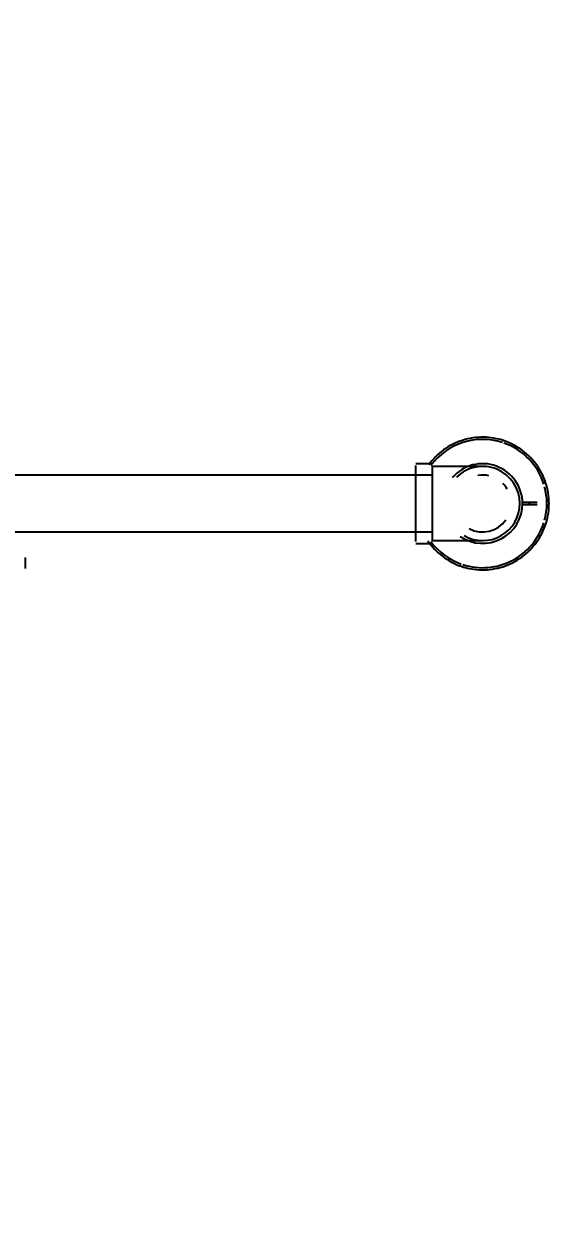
# Model space of a CAD drawing. Extents: x 15525 to 50715, y -3252 to 56414.
# Drawn here: x 40290 to 40598, y 44935 to 45638 of the extents above; entities that cross this region are included whole.
import ezdxf

# ---------------------------------------------------------------- set-up
doc = ezdxf.new("R2010")
doc.units = 0
doc.header["$MEASUREMENT"] = 0
doc.layers.add('H-Fixtures__Sink', color=252, linetype='CONTINUOUS')
doc.layers.add('RM$TXT', color=4, linetype='CONTINUOUS')
doc.styles.add('Arial', font='arial.ttf')

msp = doc.modelspace()

# ---------------------------------------------------------------- linework, layer by layer
at = {"layer": 'H-Fixtures__Sink'}
for p, q in [((40529.54, 45379.96), (40520.01, 45379.96)), ((40520.01, 45356.56), (40520.01, 45378.81)), ((40529.54, 45378.81), (40529.54, 45356.56)), ((40529.54, 45373.26), (39957.12, 45373.26)), ((40520.01, 45334.32), (40520.01, 45356.56)), ((40529.54, 45356.56), (40529.54, 45334.32)), ((40582.34, 45357.36), (40586.01, 45357.36)), ((40582.34, 45357.36), (40586.01, 45357.36)), ((40586.01, 45357.36), (40586.61, 45357.36)), ((40586.01, 45357.36), (40586.61, 45357.36)), ((40586.61, 45357.36), (40587.96, 45357.36)), ((40586.61, 45357.36), (40586.61, 45355.77)), ((40586.61, 45357.36), (40587.96, 45357.36)), ((40586.61, 45355.77), (40586.61, 45357.36)), ((40587.96, 45357.36), (40588.98, 45357.36)), ((40587.96, 45357.36), (40588.98, 45357.36)), ((40588.99, 45357.36), (40591.11, 45357.36)), ((40588.99, 45357.36), (40591.11, 45357.36)), ((40586.01, 45355.77), (40582.34, 45355.77)), ((40586.01, 45355.77), (40582.34, 45355.77)), ((40586.61, 45355.77), (40586.01, 45355.77)), ((40586.61, 45355.77), (40586.01, 45355.77)), ((40587.96, 45355.77), (40586.61, 45355.77)), ((40587.96, 45355.77), (40586.61, 45355.77)), ((40588.98, 45355.77), (40587.96, 45355.77)), ((40588.98, 45355.77), (40587.96, 45355.77)), ((40591.11, 45355.77), (40588.99, 45355.77)), ((40591.11, 45355.77), (40588.99, 45355.77)), ((39957.12, 45339.86), (40529.54, 45339.86)), ((40520.01, 45333.17), (40529.54, 45333.17)), ((40291.09, 45318.46), (40291.09, 45324.81))]:
    msp.add_line(p, q, dxfattribs=at)
at = {"layer": 'H-Fixtures__Sink', "flags": 128}
for points in [[(40598.15, 45356.56), (40598.12, 45358.12), (40598.03, 45359.68), (40597.87, 45361.23), (40597.65, 45362.77), (40597.38, 45364.3), (40597.04, 45365.82), (40596.64, 45367.33), (40596.17, 45368.81), (40595.66, 45370.28), (40595.08, 45371.73), (40594.44, 45373.15), (40593.75, 45374.55), (40593, 45375.91), (40592.2, 45377.25), (40591.35, 45378.55), (40590.45, 45379.82), (40589.49, 45381.05), (40588.49, 45382.24), (40587.44, 45383.39), (40586.34, 45384.5), (40585.2, 45385.56), (40584.02, 45386.58), (40582.8, 45387.55), (40581.54, 45388.46), (40580.25, 45389.33), (40578.92, 45390.15), (40577.56, 45390.91), (40576.18, 45391.62), (40574.76, 45392.27), (40573.32, 45392.86), (40571.86, 45393.39), (40570.38, 45393.87), (40568.87, 45394.29), (40567.36, 45394.64), (40565.83, 45394.94), (40564.29, 45395.17), (40562.74, 45395.35), (40561.19, 45395.46), (40559.63, 45395.5), (40558.07, 45395.49), (40556.52, 45395.41), (40554.97, 45395.27), (40553.42, 45395.07), (40551.89, 45394.81), (40550.36, 45394.49), (40548.85, 45394.1), (40547.36, 45393.66), (40545.89, 45393.16), (40544.43, 45392.59), (40543, 45391.97), (40541.6, 45391.3), (40540.23, 45390.57), (40538.88, 45389.78), (40537.57, 45388.94), (40536.29, 45388.05), (40535.05, 45387.11), (40533.85, 45386.12), (40532.69, 45385.08), (40531.57, 45384), (40530.49, 45382.87), (40529.47, 45381.7), (40528.48, 45380.49), (40527.55, 45379.24)], [(40559.21, 45378.35), (40559.19, 45378.35), (40559.12, 45378.35), (40559, 45378.35), (40558.83, 45378.35), (40558.62, 45378.35), (40558.36, 45378.35), (40558.05, 45378.35), (40557.7, 45378.35), (40557.31, 45378.35), (40556.87, 45378.35), (40556.38, 45378.35), (40555.86, 45378.35), (40555.29, 45378.35), (40554.68, 45378.35), (40554.03, 45378.35), (40553.34, 45378.35), (40552.61, 45378.35), (40551.85, 45378.35), (40551.04, 45378.35), (40550.21, 45378.35), (40549.34, 45378.35), (40548.44, 45378.35), (40547.51, 45378.35), (40546.55, 45378.35), (40545.57, 45378.35), (40544.56, 45378.35), (40543.52, 45378.35), (40542.46, 45378.35), (40541.39, 45378.35), (40540.29, 45378.35), (40539.17, 45378.35), (40538.04, 45378.35), (40536.9, 45378.35), (40535.74, 45378.35), (40534.58, 45378.35), (40533.41, 45378.35), (40532.23, 45378.35), (40531.04, 45378.35), (40529.86, 45378.35), (40529.54, 45378.35)], [(40527.07, 45334.58), (40527.98, 45333.31), (40528.93, 45332.08), (40529.93, 45330.89), (40530.98, 45329.74), (40532.08, 45328.63), (40533.22, 45327.57), (40534.4, 45326.55), (40535.62, 45325.58), (40536.88, 45324.66), (40538.17, 45323.8), (40539.5, 45322.98), (40540.86, 45322.22), (40542.24, 45321.51), (40543.66, 45320.86), (40545.1, 45320.27), (40546.56, 45319.73), (40548.04, 45319.26), (40549.55, 45318.84), (40551.06, 45318.48), (40552.59, 45318.19), (40554.13, 45317.96), (40555.68, 45317.78), (40557.23, 45317.67), (40558.79, 45317.62), (40560.35, 45317.64), (40561.9, 45317.72), (40563.45, 45317.85), (40565, 45318.06), (40566.53, 45318.32), (40568.06, 45318.64), (40569.57, 45319.03), (40571.06, 45319.47), (40572.53, 45319.97), (40573.99, 45320.53), (40575.42, 45321.15), (40576.82, 45321.83), (40578.19, 45322.56), (40579.54, 45323.35), (40580.85, 45324.19), (40582.13, 45325.08), (40583.37, 45326.02), (40584.57, 45327.01), (40585.73, 45328.05), (40586.85, 45329.13), (40587.93, 45330.26), (40588.95, 45331.43), (40589.94, 45332.64), (40590.87, 45333.89), (40591.75, 45335.17), (40592.58, 45336.49), (40593.35, 45337.84), (40594.08, 45339.22), (40594.74, 45340.63), (40595.35, 45342.06), (40595.9, 45343.52), (40596.39, 45345), (40596.83, 45346.49), (40597.2, 45348.01), (40597.51, 45349.53), (40597.76, 45351.07), (40597.95, 45352.61), (40598.08, 45354.17), (40598.14, 45355.72), (40598.15, 45356.56)], [(40529.54, 45334.78), (40530.72, 45334.78), (40531.91, 45334.78), (40533.09, 45334.78), (40534.26, 45334.78), (40535.43, 45334.78), (40536.59, 45334.78), (40537.74, 45334.78), (40538.87, 45334.78), (40539.99, 45334.78), (40541.09, 45334.78), (40542.17, 45334.78), (40543.24, 45334.78), (40544.28, 45334.78), (40545.3, 45334.78), (40546.29, 45334.78), (40547.26, 45334.78), (40548.19, 45334.78), (40549.1, 45334.78), (40549.98, 45334.78), (40550.82, 45334.78), (40551.63, 45334.78), (40552.41, 45334.78), (40553.14, 45334.78), (40553.84, 45334.78), (40554.51, 45334.78), (40555.13, 45334.78), (40555.71, 45334.78), (40556.25, 45334.78), (40556.74, 45334.78), (40557.19, 45334.78), (40557.6, 45334.78), (40557.96, 45334.78), (40558.28, 45334.78), (40558.55, 45334.78), (40558.78, 45334.78), (40558.96, 45334.78), (40559.09, 45334.78), (40559.17, 45334.78), (40559.21, 45334.78)]]:
    msp.add_lwpolyline(points, dxfattribs=at)
at = {"layer": 'H-Fixtures__Sink'}
for radius, start, end in [(37.67, 72.04593, 143.58227), (37.67, 17.51813, 70.58022), (23.39, 0, 139.51037), (21.78, 0, 135), (16.7, 77.29504, 99.3759), (16.7, 30.35783, 45), (37.67, 0, 15.03633), (23.39, 235.87305, 0), (21.78, 240, 0), (37.67, 344.96367, 0), (37.67, 252.04593, 342.48187), (16.7, 241.89244, 324.87437), (37.67, 216.41773, 250.58023)]:
    msp.add_arc((40559.21, 45356.56), radius, start, end, dxfattribs=at)

# ---------------------------------------------------------------- texts
at = {"layer": 'RM$TXT', "attachment_point": 8, "style": 'Arial'}
for s, insert, char_height in [('352B^M^JSERV/BUILD^M^JSERVBUI/RI^M^J1.52^M^J-^M^J-^M^J', (39763.32, 45022.72), 200), ('302A^M^JTEACHING^M^JTEACH/LABS^M^J6.23^M^J55-PVC (IND ENG)^M^J558-BIO INNOVATN HUB^M^J', (37900.88, 43086.74), 304.8)]:
    msp.add_mtext(s, dxfattribs=dict(at, insert=insert, char_height=char_height))

doc.saveas('drawing.dxf')
